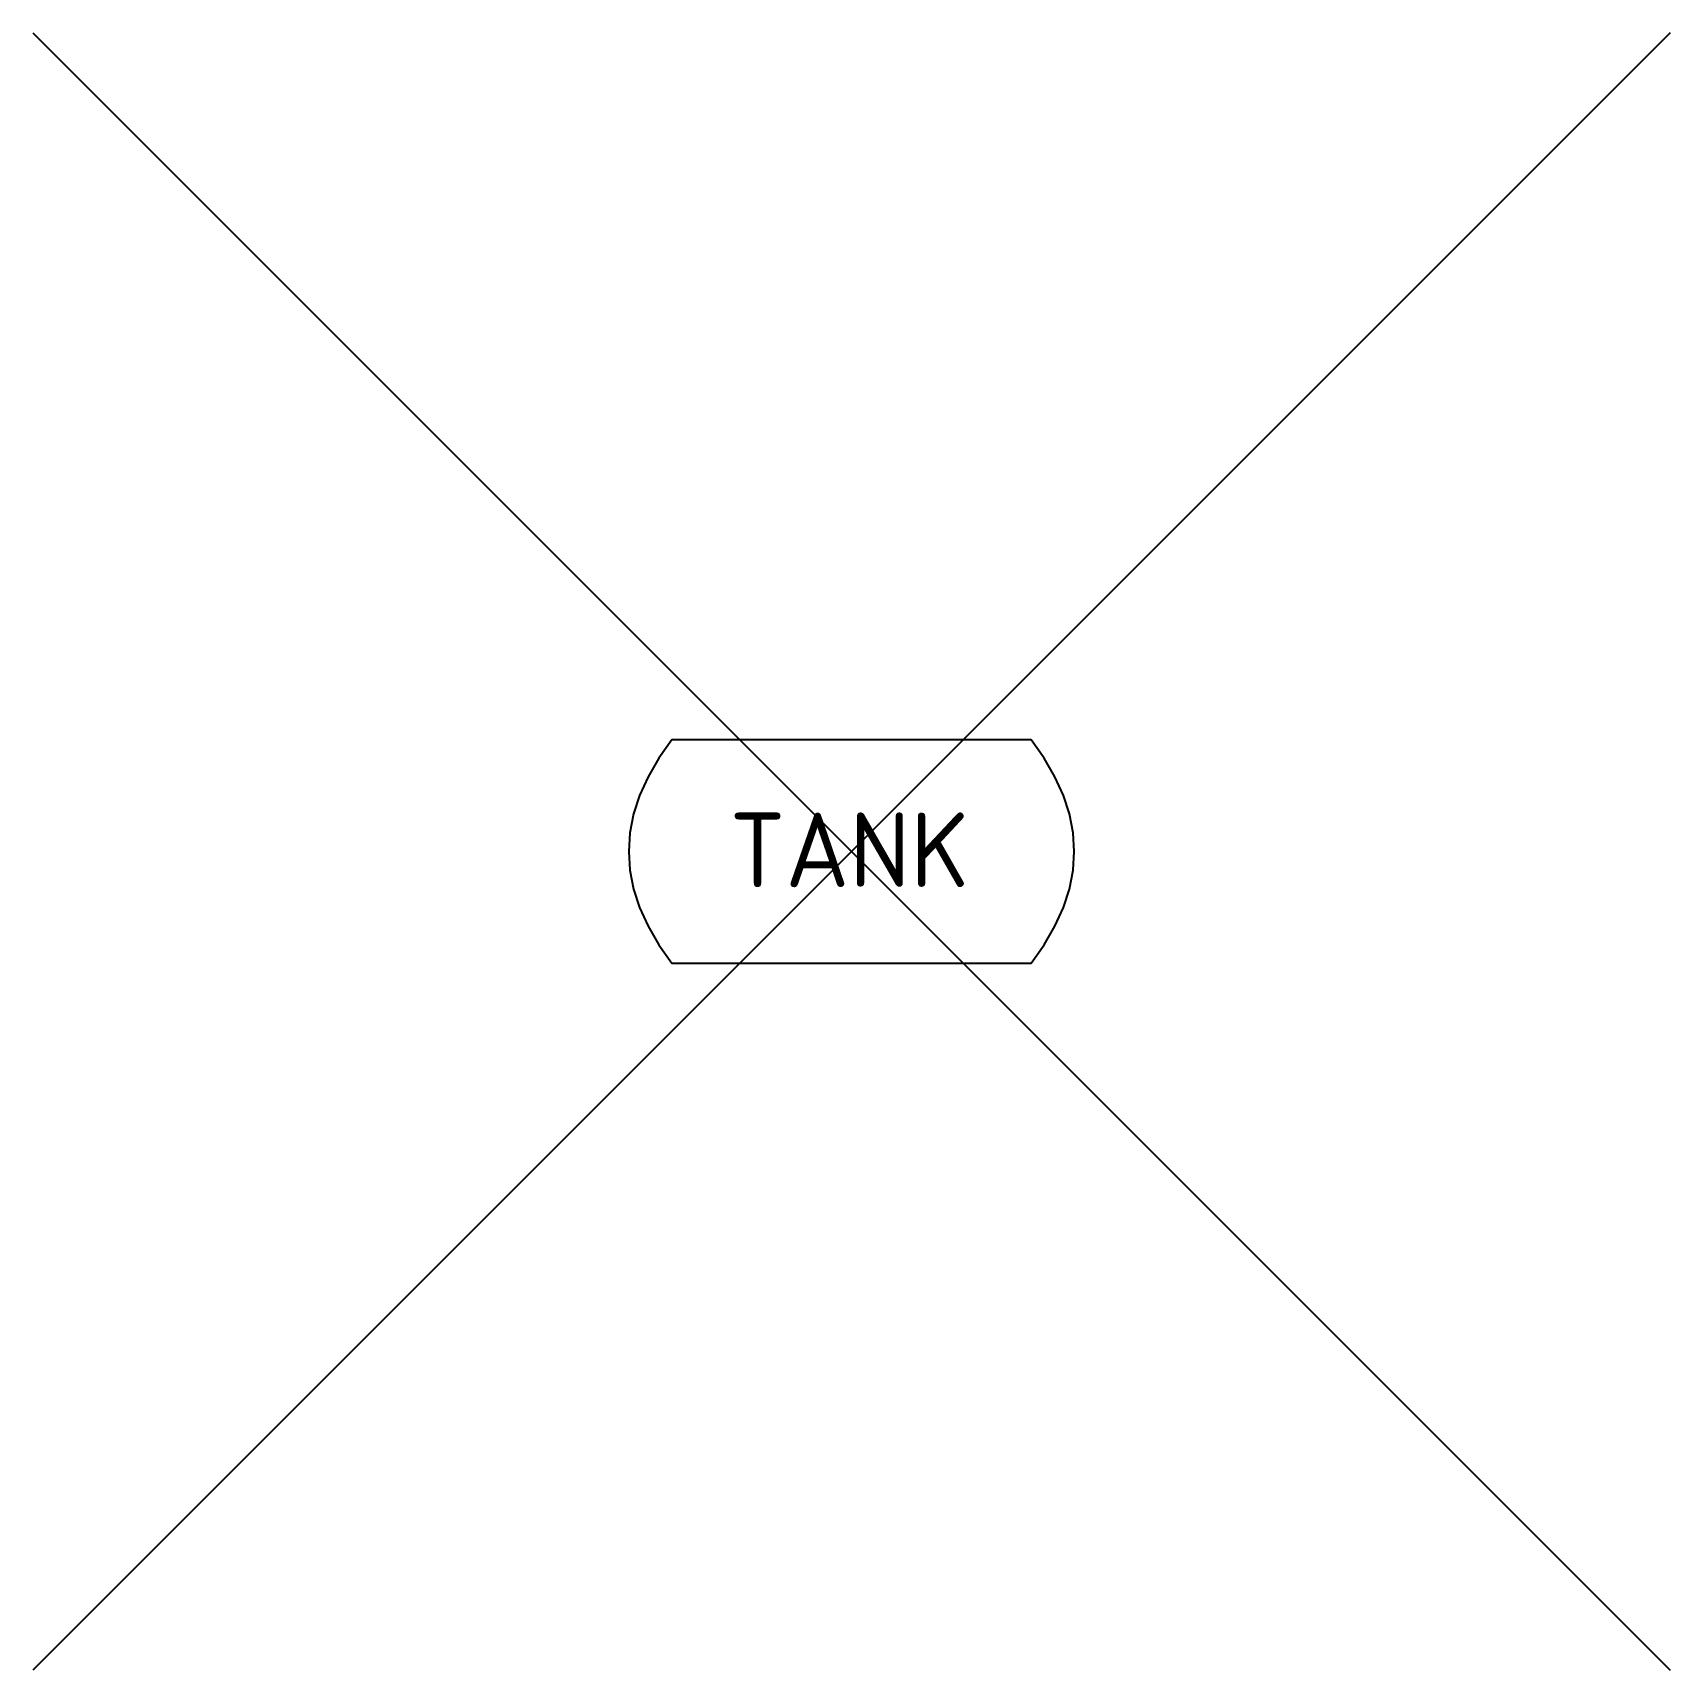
# Model space of a CAD drawing. Extents: x -5.5 to 5.5, y -5.5 to 5.5.
import ezdxf
from ezdxf.enums import TextEntityAlignment as Align

# ---------------------------------------------------------------- set-up
doc = ezdxf.new("R2010")
doc.units = 0
doc.styles.add('NLCS-ISO', font='NLCS-ISO.ttf')

msp = doc.modelspace()

# ---------------------------------------------------------------- linework, layer by layer
for points in [[(5.5, 5.5), (-5.5, -5.5)], [(-5.5, 5.5), (5.5, -5.5)]]:
    msp.add_lwpolyline(points)
at = {"flags": 128}
msp.add_lwpolyline([(-1.464, -0.252), (-1.424, -0.377), (-1.367, -0.502), (-1.295, -0.627), (-1.206, -0.75), (1.206, -0.75), (1.295, -0.627), (1.367, -0.502), (1.424, -0.377), (1.464, -0.252), (1.488, -0.126), (1.496, 0), (1.488, 0.126), (1.464, 0.252), (1.424, 0.377), (1.367, 0.502), (1.295, 0.627), (1.206, 0.75), (-1.206, 0.75), (-1.295, 0.627), (-1.367, 0.502), (-1.424, 0.377), (-1.464, 0.252), (-1.488, 0.126), (-1.496, 0), (-1.488, -0.126)], close=True, dxfattribs=at)

# ---------------------------------------------------------------- texts
at = {"style": 'NLCS-ISO'}
msp.add_text('TANK', height=0.5, dxfattribs=at).set_placement((-0.015, 0.011), align=Align.MIDDLE_CENTER)

doc.saveas('drawing.dxf')
